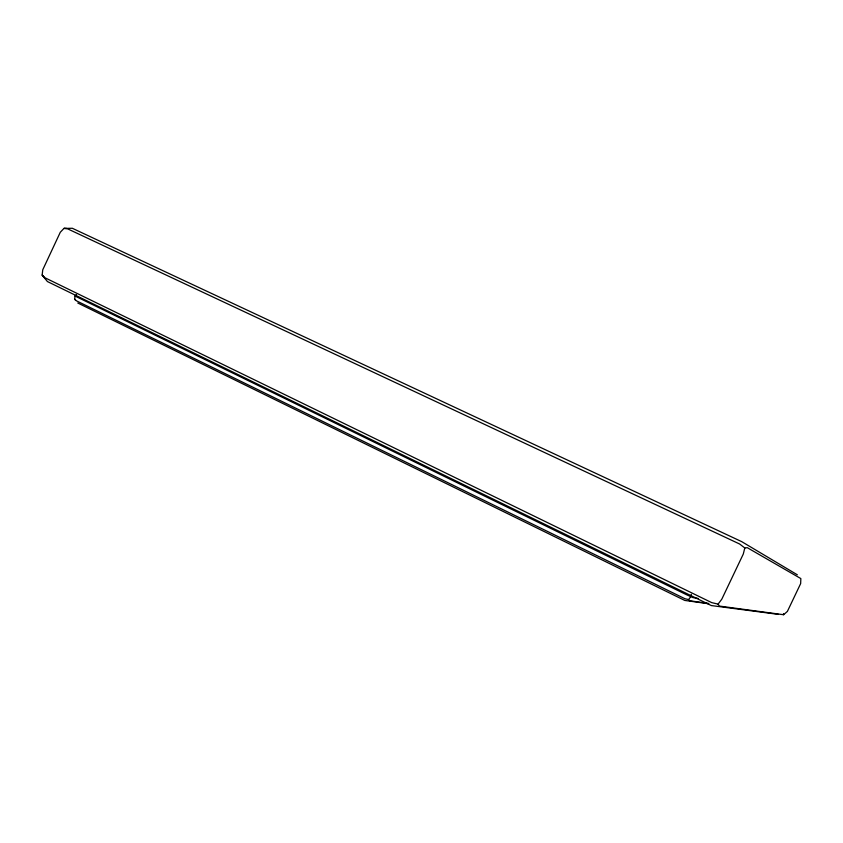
<?xml version="1.0" encoding="UTF-8"?>
<svg xmlns="http://www.w3.org/2000/svg" width="843" height="843" viewBox="0 0 843 843"><rect width="100%" height="100%" fill="white"/><g stroke="black" fill="none" stroke-linecap="round" stroke-linejoin="round"><path stroke-width="1.26" d="M75.596 300.234L74.69 299.191L75.059 296.051L76.513 294.513M66.513 228.39L63.973 228.4L67.672 228.864L739.617 543.998L744.801 547.971L743.294 554.03L721.808 599.173L718.078 604.125L711.724 602.629L44.837 277.705L42.15 275.071L42.761 269.771L60.285 232.278L63.973 228.4L72.329 228.274L741.724 541.649L797.362 574.81M691.344 594.326L690.733 596.696L688.583 599.584L684.895 598.709L76.323 300.772L74.69 299.191M718.078 604.125L719.469 606.085L783.621 614.726L787.394 611.407L800.65 583.598L800.85 578.572L747.267 547.665L744.801 547.971M778.5 614.389L711.323 605.559L47.419 281.551L42.15 275.071L43.804 276.936M708.078 603.683L684.737 600.427L77.767 302.995M708.815 603.472L689.458 600.732L688.583 599.584M698.141 598.425L692.967 597.592L686.508 594.715L75.059 296.051L75.996 296.346M783.474 613.62L783.621 614.726"/></g></svg>
